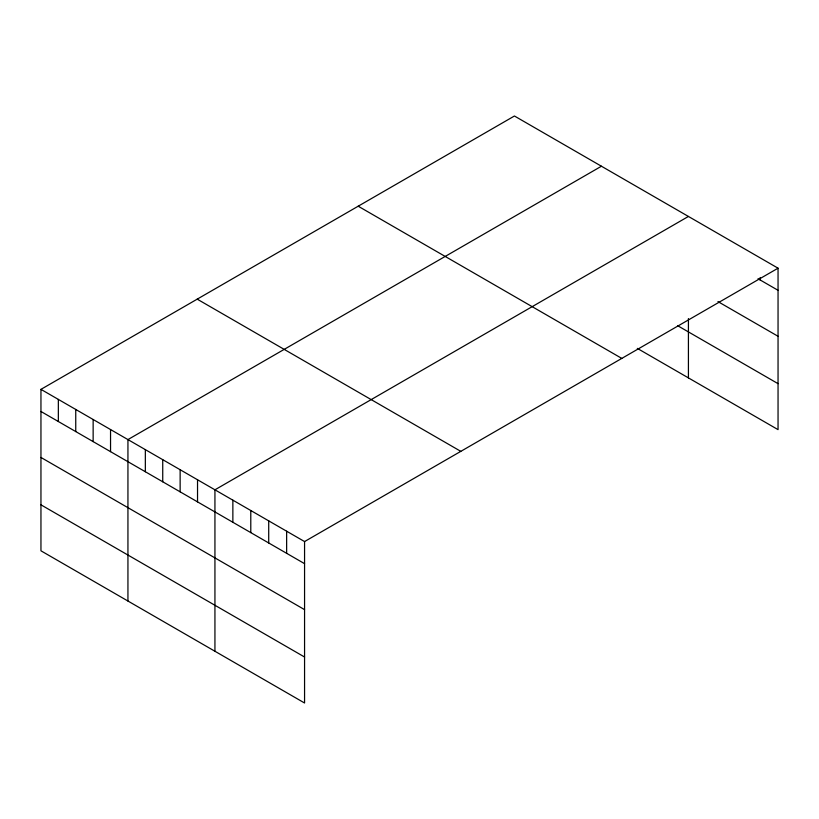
<?xml version="1.0" encoding="UTF-8"?>
<svg xmlns="http://www.w3.org/2000/svg" width="819" height="819" viewBox="0 0 819 819"><rect width="100%" height="100%" fill="white"/><g stroke="black" fill="none" stroke-linecap="round" stroke-linejoin="round"><path stroke-width="1.23" d="M40.95 389.363L304.566 541.564L304.566 702.999L40.95 550.808L40.95 389.363L514.434 116.001L778.05 268.192L778.05 429.637L637.315 348.382M601.433 166.226L127.938 439.588L127.938 601.033M688.421 216.451L214.936 489.813L214.936 651.259M304.566 541.564L778.05 268.192M758.015 278.736L778.05 290.305M717.946 301.587L778.05 336.281M677.548 325.634L778.05 383.661M358.19 206.204L621.795 358.405M197.205 299.15L460.81 451.351M40.95 411.476L304.566 563.667M40.95 457.452L304.566 609.643M40.95 504.821L304.566 657.022M760.124 277.498L760.124 279.955M688.421 318.55L688.421 377.887M286.64 531.214L286.64 553.316M268.714 520.864L268.714 542.966M250.788 510.513L250.788 532.616M232.862 500.163L232.862 522.266M197.533 479.77L197.533 501.873M180.139 469.727L180.139 491.83M162.735 459.674L162.735 481.787M145.342 449.631L145.342 471.744M110.545 429.545L110.545 451.648M93.141 419.502L93.141 441.605M75.747 409.449L75.747 431.562M58.344 399.406L58.344 421.519"/></g></svg>
